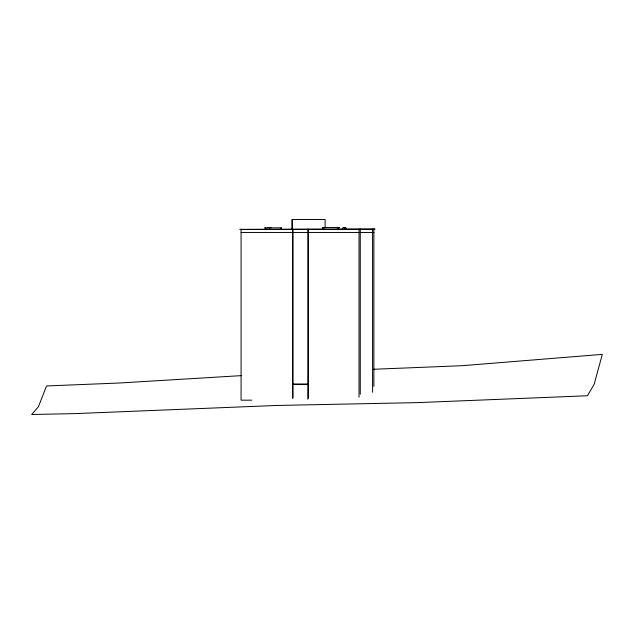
<?xml version="1.0" encoding="UTF-8"?>
<svg xmlns="http://www.w3.org/2000/svg" width="634" height="634" viewBox="0 0 634 634"><rect width="100%" height="100%" fill="white"/><g stroke="black" fill="none" stroke-linecap="round" stroke-linejoin="round"><path stroke-width="0.95" d="M345.284 229.246C345.776 226.964 341.718 226.893 342.479 229.246M346.275 229.246L345.72 227.614L343.953 227.844M280.339 229.294L281.686 227.836L264.877 227.836L265.226 228.264M324.259 229.302L322.413 227.471L339.261 227.471L337.454 229.302M338.825 227.899L339.261 227.471M281.179 228.264L281.607 227.883M267.817 227.844L268.808 227.416L269.862 227.844M269.014 227.844L270.076 227.416L271.067 227.844M241.427 375.621L119.311 383.015L46.567 385.955L38.381 406.83L31.7 414.485L74.669 413.622L276.789 405.459L417.521 402.622L587.441 395.759L594.121 384.394L602.3 354.374L462.162 365.699L373.458 369.273M241.078 232.456L373.886 232.456M292.662 383.99L308.393 383.99L308.393 229.136M292.662 384.545L308.393 384.545L308.393 398.223M251.793 400.173L241.078 400.173L241.078 229.136M264.877 227.836L266.431 229.294M322.413 227.471L323.158 228.2M373.886 229.136L373.886 386.36M372.586 229.136L372.586 392.28M360.263 229.136L360.263 394.253M359.018 229.136L359.018 397.217M325.091 227.836L325.091 219.515L291.965 219.515L291.965 228.755M308.164 383.99L308.164 384.545M307.87 229.136L307.87 399.19M292.892 229.136L292.892 383.99M292.892 384.545L292.892 398.223M292.702 229.136L292.702 398.223M292.353 219.515L292.353 228.755M374.892 229.136L240.072 229.413L374.892 229.136"/></g></svg>
